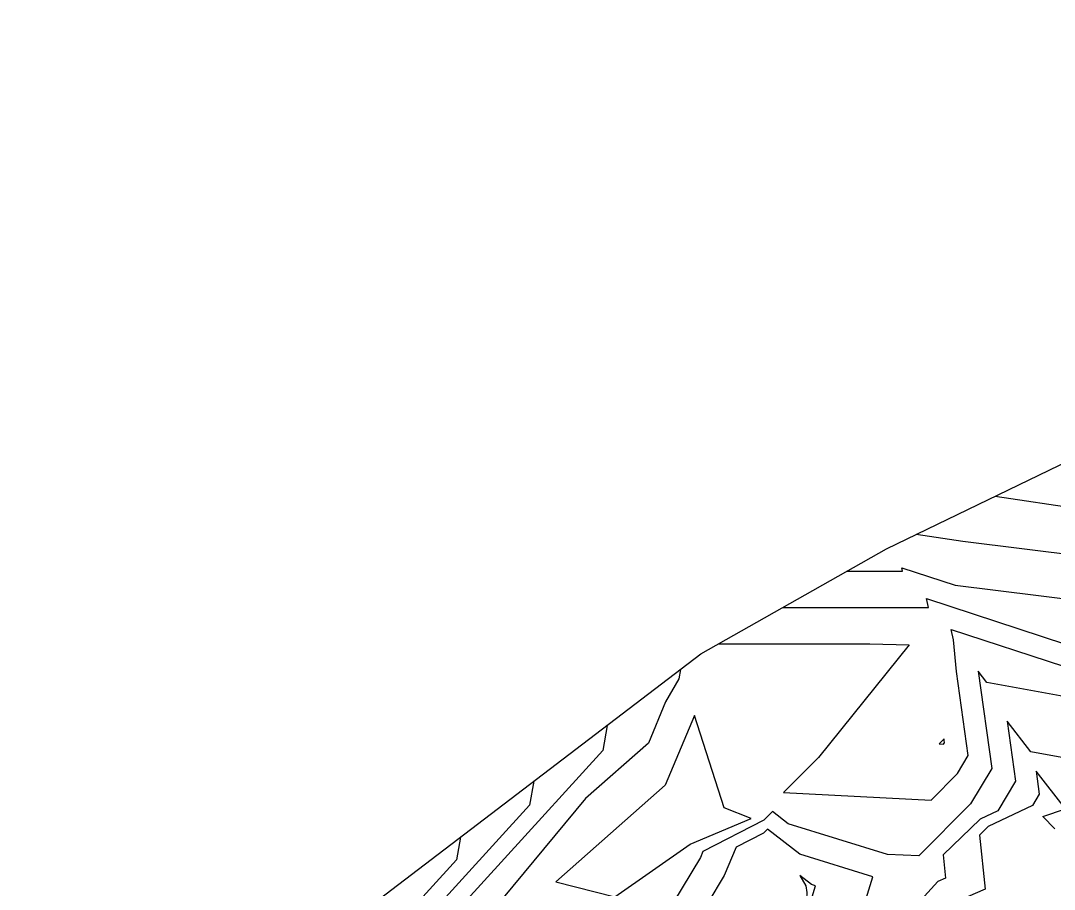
# Model space of a CAD drawing. Header units: metres. Extents: x 419533 to 423558, y 4805342 to 4807578.
# Drawn here: x 421289.18 to 421330.9, y 4806171.47 to 4806206.52 of the extents above; entities that cross this region are included whole.
import ezdxf

# ---------------------------------------------------------------- set-up
doc = ezdxf.new("R2010")
doc.units = ezdxf.units.M
for name, color, linetype in [('C-TINN-BNDY', 110, 'Continuous'), ('C-TOPO-MAJR', 9, 'Continuous'), ('C-TOPO-MINR', 8, 'Continuous')]:
    doc.layers.add(name, color=color, linetype=linetype)

# ---------------------------------------------------------------- blocks, each defined once
blk = doc.blocks.new('leg_extensions_profiles_1')
at = {"layer": 'C-TINN-BNDY', "color": 110, "linetype": 'Continuous', "lineweight": -3, "flags": 128}
blk.add_lwpolyline([(421033.053, 4806016.161), (421101.011, 4806050.421), (421139.851, 4806079.128), (421220.121, 4806101.736), (421252.946, 4806132.432), (421316.635, 4806180.968), (421324.126, 4806185.214), (421403.703, 4806223.694), (421416.243, 4806233.189), (421455.861, 4806255.451), (421534.782, 4806300.246), (421589.585, 4806332.69), (421652.667, 4806370.218), (421683.425, 4806388.824), (421712.397, 4806406.062)], dxfattribs=at)
at = {"layer": 'C-TOPO-MAJR', "color": 9, "linetype": 'Continuous', "lineweight": -3, "flags": 128}
for points, elevation in [([(421328.52, 4806187.339), (421335.379, 4806186.304), (421365.237, 4806182.595), (421365.135, 4806181.872), (421373.604, 4806179.854), (421386.061, 4806182.674), (421389.679, 4806183.298), (421407.414, 4806182.065), (421435.023, 4806184.913), (421435.694, 4806184.941), (421435.802, 4806185.017), (421436.094, 4806185.016), (421436.604, 4806185.096), (421436.755, 4806185.931), (421436.692, 4806185.067), (421436.711, 4806185.06), (421436.732, 4806185.062)], 1755), ([(421333.365, 4806178.869), (421328.184, 4806179.814), (421327.833, 4806180.265), (421328.384, 4806176.345), (421327.52, 4806174.918), (421325.435, 4806172.813), (421324.164, 4806172.876), (421320.159, 4806174.113), (421319.521, 4806174.603), (421319.173, 4806174.255), (421316.719, 4806172.997), (421316.616, 4806172.752), (421313.659, 4806167.857)], 1760)]:
    blk.add_lwpolyline(points, dxfattribs=dict(at, elevation=elevation))
at = {"layer": 'C-TOPO-MAJR', "color": 9, "linetype": 'Continuous', "lineweight": -3, "elevation": 1760, "flags": 128}
blk.add_lwpolyline([(421313.156, 4806171.165), (421316.205, 4806173.287), (421318.67, 4806174.324), (421317.574, 4806174.751), (421316.372, 4806178.485), (421315.199, 4806175.674), (421310.778, 4806171.769), (421313.156, 4806171.165)], close=True, dxfattribs=at)
at = {"layer": 'C-TOPO-MINR', "color": 8, "linetype": 'Continuous', "lineweight": -3, "flags": 128}
for points, elevation in [([(421325.331, 4806185.797), (421327.213, 4806185.513), (421363.041, 4806181.063), (421362.978, 4806180.619), (421373.739, 4806178.055), (421383.498, 4806180.264), (421388.566, 4806181.138), (421404.685, 4806180.017), (421431.6, 4806182.794)], 1756), ([(421322.52, 4806184.304), (421324.775, 4806184.303), (421324.746, 4806184.441), (421326.897, 4806183.737), (421342.305, 4806181.833), (421360.845, 4806179.53), (421360.822, 4806179.365), (421373.875, 4806176.255), (421380.934, 4806177.853), (421387.453, 4806178.978), (421401.956, 4806177.97), (421426.172, 4806180.468)], 1757), ([(421319.938, 4806182.84), (421325.819, 4806182.838), (421325.742, 4806183.198), (421331.351, 4806181.362), (421357.868, 4806178.086), (421358.87, 4806177.726), (421358.87, 4806177.686), (421360.316, 4806177.353), (421362.52, 4806177.194), (421374.01, 4806174.456), (421378.371, 4806175.443), (421386.339, 4806176.818), (421399.227, 4806175.922), (421420.745, 4806178.142)], 1758), ([(421317.355, 4806181.376), (421323.45, 4806181.375), (421325.041, 4806181.338), (421321.384, 4806176.786), (421319.974, 4806175.37), (421325.931, 4806175.071), (421326.989, 4806176.139), (421327.427, 4806176.863), (421326.95, 4806180.261), (421326.828, 4806181.537), (421326.738, 4806181.955), (421335.806, 4806178.988), (421353.769, 4806176.768), (421357.213, 4806175.53), (421357.212, 4806175.394), (421362.186, 4806174.25), (421369.765, 4806173.7), (421374.145, 4806172.656), (421375.807, 4806173.033), (421385.226, 4806174.657), (421396.498, 4806173.874), (421415.318, 4806175.816)], 1759), ([(421315.809, 4806180.339), (421315.744, 4806179.962), (421315.21, 4806179.031), (421314.515, 4806177.365), (421311.985, 4806175.131), (421305.72, 4806167.583)], 1759), ([(421312.849, 4806178.083), (421312.675, 4806177.069), (421296.796, 4806159.639), (421293.717, 4806155.882), (421293.417, 4806155.36), (421292.89, 4806154.266), (421292.05, 4806152.899), (421291.924, 4806152.318), (421292.05, 4806150.125), (421292.082, 4806149.494), (421292.077, 4806149.475), (421291.66, 4806147.448), (421291.625, 4806147.21), (421291.667, 4806146.909), (421291.661, 4806144.299), (421291.079, 4806142.704), (421290.755, 4806141.469), (421291.257, 4806141.11), (421291.161, 4806140.033), (421290.627, 4806138.704), (421290.656, 4806138.437), (421290.308, 4806135.568), (421289.723, 4806130.332), (421285.896, 4806129.234)], 1758), ([(421344.088, 4806174.444), (421329.958, 4806177.02), (421329, 4806178.251), (421329.34, 4806175.827), (421328.622, 4806174.639), (421327.915, 4806174.3), (421326.417, 4806172.858), (421326.514, 4806171.92), (421326.207, 4806171.786), (421322.148, 4806167.335), (421323.573, 4806171.978), (421320.629, 4806172.888), (421319.324, 4806173.889), (421319.167, 4806173.732), (421318.059, 4806173.164), (421317.574, 4806172.02), (421316.915, 4806170.929)], 1761), ([(421330.93, 4806173.911), (421330.438, 4806174.404), (421331.352, 4806174.714), (421330.167, 4806176.236), (421330.297, 4806175.308), (421330.022, 4806174.854), (421328.238, 4806173.999), (421327.885, 4806173.659), (421328.111, 4806171.476), (421327.396, 4806171.163)], 1762), ([(421309.888, 4806175.827), (421309.723, 4806174.863), (421294.629, 4806158.294), (421291.703, 4806154.723), (421290.517, 4806152.661), (421289.945, 4806149.567), (421289.961, 4806149.523), (421289.714, 4806148.123), (421289.583, 4806147.501), (421289.947, 4806147.15), (421289.924, 4806146.805), (421290.003, 4806146.778), (421289.75, 4806145.287), (421289.445, 4806144.065), (421288.896, 4806143.759)], 1757), ([(421306.928, 4806173.571), (421306.771, 4806172.657), (421292.462, 4806156.95), (421289.688, 4806153.564), (421288.563, 4806151.61), (421287.334, 4806144.959), (421287.161, 4806144.145), (421286.914, 4806143.188), (421286.962, 4806141.794), (421286.65, 4806140.474), (421286.263, 4806136.585), (421285.657, 4806131.171), (421283.282, 4806130.49), (421284.947, 4806125.626), (421284.895, 4806120.977), (421284.333, 4806118.824), (421283.715, 4806117.065), (421283.758, 4806116.321), (421283.393, 4806114.496), (421276.547, 4806107.886)], 1756)]:
    blk.add_lwpolyline(points, dxfattribs=dict(at, elevation=elevation))
for points, elevation in [([(421326.457, 4806177.48), (421326.451, 4806177.537), (421326.254, 4806177.338), (421326.427, 4806177.329), (421326.458, 4806177.36), (421326.471, 4806177.381), (421326.457, 4806177.48)], 1758), ([(421320.907, 4806171.341), (421320.898, 4806171.07), (421320.76, 4806169.968), (421321.265, 4806171.611), (421321.098, 4806171.663), (421320.629, 4806172.023), (421320.872, 4806171.606), (421320.907, 4806171.341)], 1762)]:
    blk.add_lwpolyline(points, close=True, dxfattribs=dict(at, elevation=elevation))

msp = doc.modelspace()

# ---------------------------------------------------------------- linework, layer by layer
at = {"layer": 'C-TOPO-MAJR', "color": 9, "linetype": 'Continuous', "lineweight": -3, "flags": 128}
for points, elevation in [([(421328.52, 4806187.339), (421335.379, 4806186.304), (421365.237, 4806182.595), (421365.135, 4806181.872), (421373.604, 4806179.854), (421386.061, 4806182.674), (421389.679, 4806183.298), (421407.414, 4806182.065), (421435.023, 4806184.913), (421435.694, 4806184.941), (421435.802, 4806185.017), (421436.094, 4806185.016), (421436.604, 4806185.096), (421436.755, 4806185.931), (421436.692, 4806185.067), (421436.711, 4806185.06), (421436.732, 4806185.062)], 1755), ([(421333.365, 4806178.869), (421328.184, 4806179.814), (421327.833, 4806180.265), (421328.384, 4806176.345), (421327.52, 4806174.918), (421325.435, 4806172.813), (421324.164, 4806172.876), (421320.159, 4806174.113), (421319.521, 4806174.603), (421319.173, 4806174.255), (421316.719, 4806172.997), (421316.616, 4806172.752), (421313.659, 4806167.857)], 1760)]:
    msp.add_lwpolyline(points, dxfattribs=dict(at, elevation=elevation))
at = {"layer": 'C-TOPO-MAJR', "color": 9, "linetype": 'Continuous', "lineweight": -3, "elevation": 1760, "flags": 128}
msp.add_lwpolyline([(421313.156, 4806171.165), (421316.205, 4806173.287), (421318.67, 4806174.324), (421317.574, 4806174.751), (421316.372, 4806178.485), (421315.199, 4806175.674), (421310.778, 4806171.769), (421313.156, 4806171.165)], close=True, dxfattribs=at)
at = {"layer": 'C-TOPO-MINR', "color": 8, "linetype": 'Continuous', "lineweight": -3, "flags": 128}
for points, elevation in [([(421325.331, 4806185.797), (421327.213, 4806185.513), (421363.041, 4806181.063), (421362.978, 4806180.619), (421373.739, 4806178.055), (421383.498, 4806180.264), (421388.566, 4806181.138), (421404.685, 4806180.017), (421431.6, 4806182.794)], 1756), ([(421322.52, 4806184.304), (421324.775, 4806184.303), (421324.746, 4806184.441), (421326.897, 4806183.737), (421342.305, 4806181.833), (421360.845, 4806179.53), (421360.822, 4806179.365), (421373.875, 4806176.255), (421380.934, 4806177.853), (421387.453, 4806178.978), (421401.956, 4806177.97), (421426.172, 4806180.468)], 1757), ([(421319.938, 4806182.84), (421325.819, 4806182.838), (421325.742, 4806183.198), (421331.351, 4806181.362), (421357.868, 4806178.086), (421358.87, 4806177.726), (421358.87, 4806177.686), (421360.316, 4806177.353), (421362.52, 4806177.194), (421374.01, 4806174.456), (421378.371, 4806175.443), (421386.339, 4806176.818), (421399.227, 4806175.922), (421420.745, 4806178.142)], 1758), ([(421317.355, 4806181.376), (421323.45, 4806181.375), (421325.041, 4806181.338), (421321.384, 4806176.786), (421319.974, 4806175.37), (421325.931, 4806175.071), (421326.989, 4806176.139), (421327.427, 4806176.863), (421326.95, 4806180.261), (421326.828, 4806181.537), (421326.738, 4806181.955), (421335.806, 4806178.988), (421353.769, 4806176.768), (421357.213, 4806175.53), (421357.212, 4806175.394), (421362.186, 4806174.25), (421369.765, 4806173.7), (421374.145, 4806172.656), (421375.807, 4806173.033), (421385.226, 4806174.657), (421396.498, 4806173.874), (421415.318, 4806175.816)], 1759), ([(421315.809, 4806180.339), (421315.744, 4806179.962), (421315.21, 4806179.031), (421314.515, 4806177.365), (421311.985, 4806175.131), (421305.72, 4806167.583)], 1759), ([(421312.849, 4806178.083), (421312.675, 4806177.069), (421296.796, 4806159.639), (421293.717, 4806155.882), (421293.417, 4806155.36), (421292.89, 4806154.266), (421292.05, 4806152.899), (421291.924, 4806152.318), (421292.05, 4806150.125), (421292.082, 4806149.494), (421292.077, 4806149.475), (421291.66, 4806147.448), (421291.625, 4806147.21), (421291.667, 4806146.909), (421291.661, 4806144.299), (421291.079, 4806142.704), (421290.755, 4806141.469), (421291.257, 4806141.11), (421291.161, 4806140.033), (421290.627, 4806138.704), (421290.656, 4806138.437), (421290.308, 4806135.568), (421289.723, 4806130.332), (421285.896, 4806129.234)], 1758), ([(421344.088, 4806174.444), (421329.958, 4806177.02), (421329, 4806178.251), (421329.34, 4806175.827), (421328.622, 4806174.639), (421327.915, 4806174.3), (421326.417, 4806172.858), (421326.514, 4806171.92), (421326.207, 4806171.786), (421322.148, 4806167.335), (421323.573, 4806171.978), (421320.629, 4806172.888), (421319.324, 4806173.889), (421319.167, 4806173.732), (421318.059, 4806173.164), (421317.574, 4806172.02), (421316.915, 4806170.929)], 1761), ([(421330.93, 4806173.911), (421330.438, 4806174.404), (421331.352, 4806174.714), (421330.167, 4806176.236), (421330.297, 4806175.308), (421330.022, 4806174.854), (421328.238, 4806173.999), (421327.885, 4806173.659), (421328.111, 4806171.476), (421327.396, 4806171.163)], 1762), ([(421309.888, 4806175.827), (421309.723, 4806174.863), (421294.629, 4806158.294), (421291.703, 4806154.723), (421290.517, 4806152.661), (421289.945, 4806149.567), (421289.961, 4806149.523), (421289.714, 4806148.123), (421289.583, 4806147.501), (421289.947, 4806147.15), (421289.924, 4806146.805), (421290.003, 4806146.778), (421289.75, 4806145.287), (421289.445, 4806144.065), (421288.896, 4806143.759)], 1757), ([(421306.928, 4806173.571), (421306.771, 4806172.657), (421292.462, 4806156.95), (421289.688, 4806153.564), (421288.563, 4806151.61), (421287.334, 4806144.959), (421287.161, 4806144.145), (421286.914, 4806143.188), (421286.962, 4806141.794), (421286.65, 4806140.474), (421286.263, 4806136.585), (421285.657, 4806131.171), (421283.282, 4806130.49), (421284.947, 4806125.626), (421284.895, 4806120.977), (421284.333, 4806118.824), (421283.715, 4806117.065), (421283.758, 4806116.321), (421283.393, 4806114.496), (421276.547, 4806107.886)], 1756)]:
    msp.add_lwpolyline(points, dxfattribs=dict(at, elevation=elevation))
for points, elevation in [([(421326.457, 4806177.48), (421326.451, 4806177.537), (421326.254, 4806177.338), (421326.427, 4806177.329), (421326.458, 4806177.36), (421326.471, 4806177.381), (421326.457, 4806177.48)], 1758), ([(421320.907, 4806171.341), (421320.898, 4806171.07), (421320.76, 4806169.968), (421321.265, 4806171.611), (421321.098, 4806171.663), (421320.629, 4806172.023), (421320.872, 4806171.606), (421320.907, 4806171.341)], 1762)]:
    msp.add_lwpolyline(points, close=True, dxfattribs=dict(at, elevation=elevation))

# ---------------------------------------------------------------- block references
msp.add_blockref('leg_extensions_profiles_1', (0, 0))

doc.saveas('drawing.dxf')
